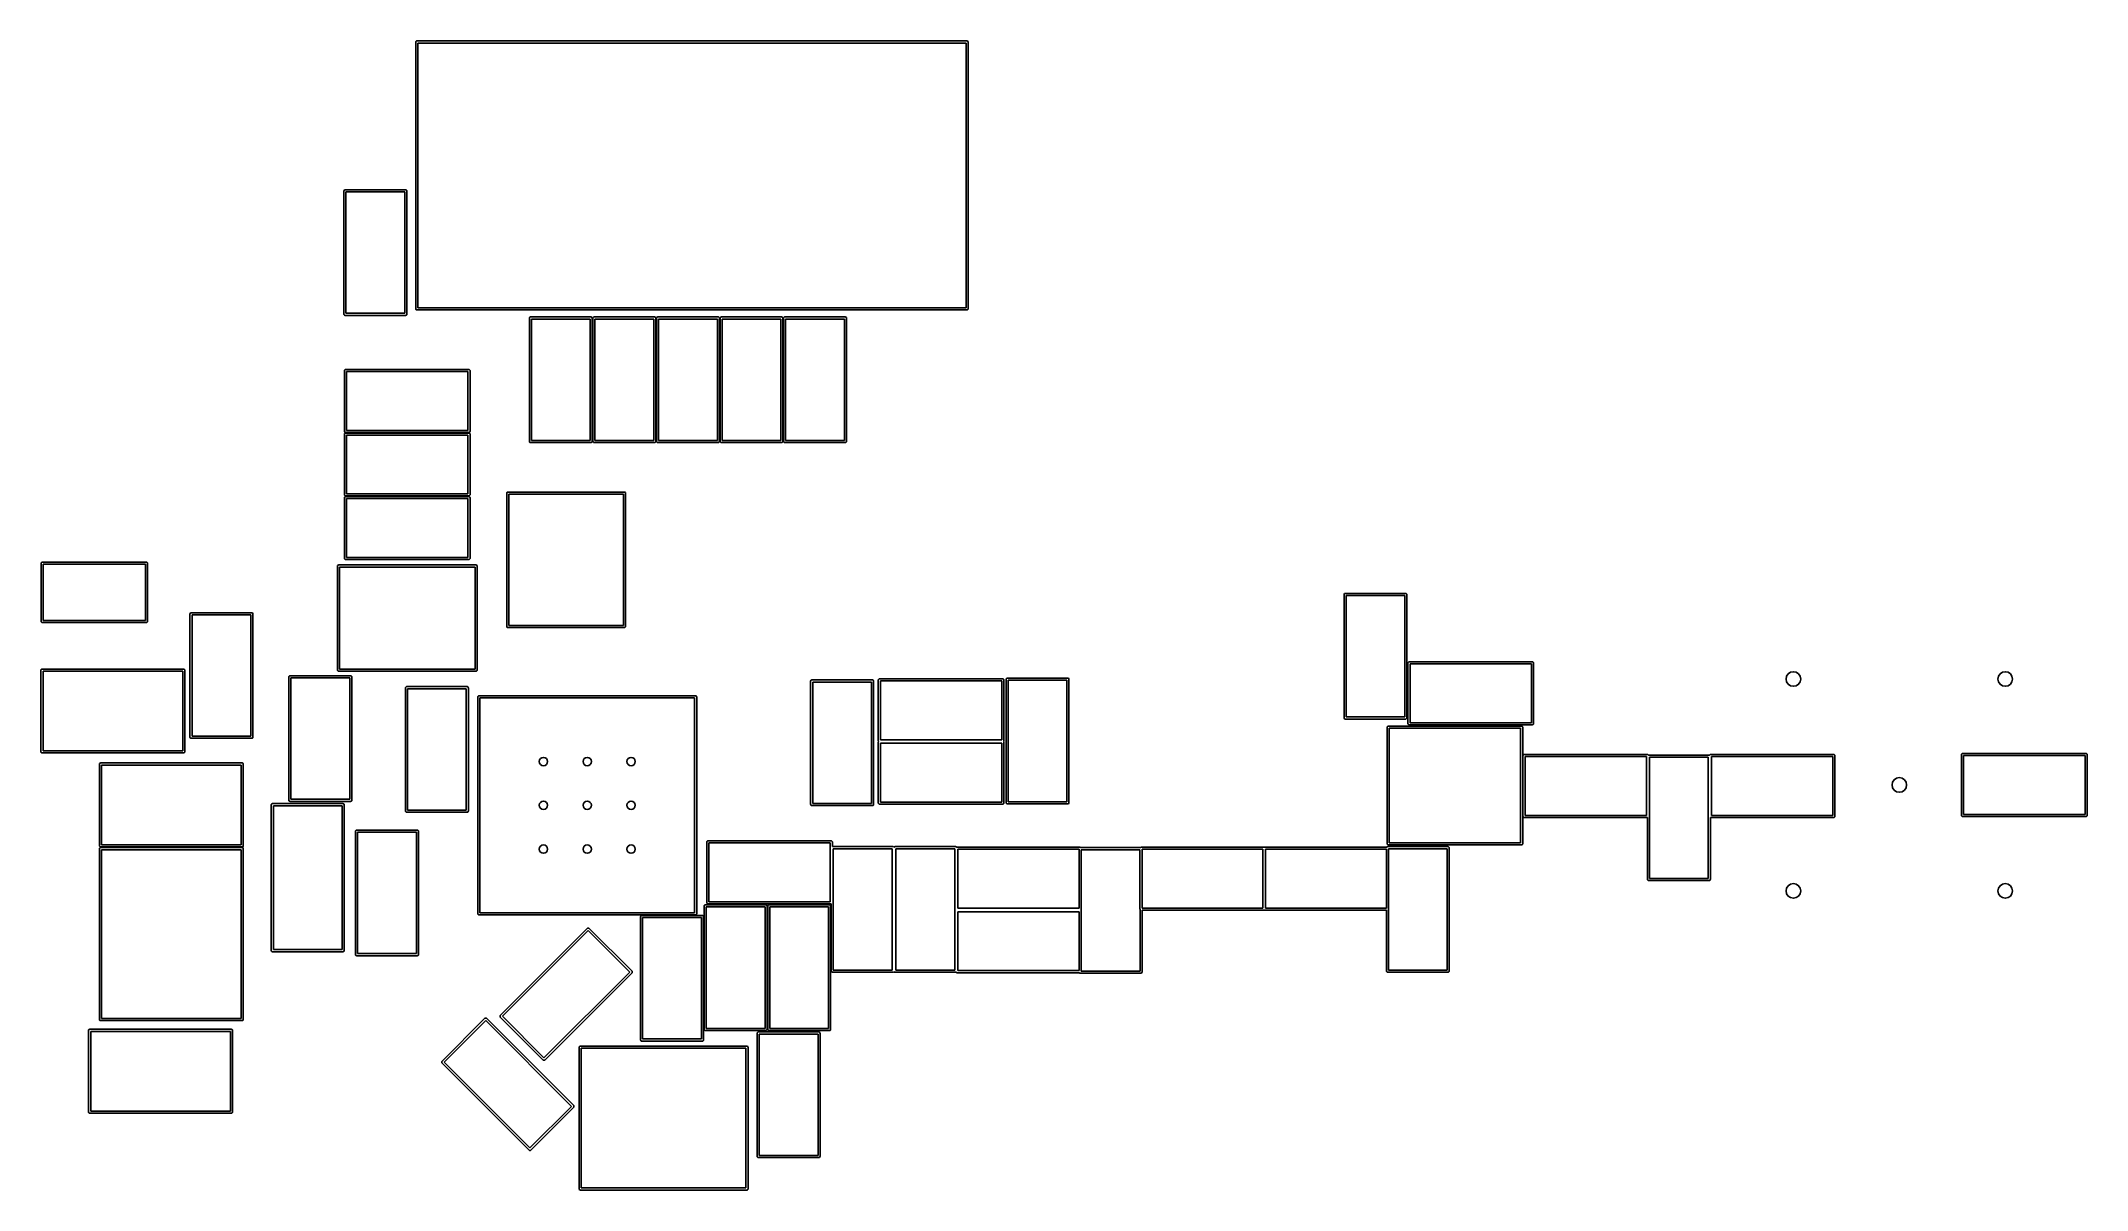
# Model space of a CAD drawing. Extents: x 5.38 to 7.32, y -4.99 to -3.91.
import ezdxf

# ---------------------------------------------------------------- set-up
doc = ezdxf.new("R2010")
doc.units = 0
doc.header["$MEASUREMENT"] = 0
doc.layers.add('BLACK', color=7, linetype='CONTINUOUS')

msp = doc.modelspace()

# ---------------------------------------------------------------- linework, layer by layer
at = {"layer": 'BLACK', "linetype": 'CONTINUOUS'}
for p, q in [((5.738, -3.9108), (5.7386, -3.9103)), ((5.738, -3.9112), (5.738, -3.9108)), ((5.738, -4.1631), (5.738, -3.9112)), ((5.7386, -3.9103), (5.7389, -3.9102)), ((5.7389, -3.9102), (6.2586, -3.9102)), ((5.7399, -3.9122), (5.7399, -4.1622)), ((6.2576, -3.9122), (5.7399, -3.9122)), ((6.2576, -4.1622), (6.2576, -3.9122)), ((6.2586, -3.9102), (6.259, -3.9103)), ((6.259, -3.9103), (6.2595, -3.9108)), ((6.2595, -3.9108), (6.2596, -3.9112)), ((6.2596, -3.9112), (6.2596, -4.1631)), ((5.6703, -4.0517), (5.6704, -4.0514)), ((5.6703, -4.1683), (5.6703, -4.0517)), ((5.6704, -4.0514), (5.6709, -4.0508)), ((5.6709, -4.0508), (5.6713, -4.0507)), ((5.6713, -4.0507), (5.7287, -4.0507)), ((5.6722, -4.0527), (5.6722, -4.1673)), ((5.7278, -4.0527), (5.6722, -4.0527)), ((5.7278, -4.1673), (5.7278, -4.0527)), ((5.7287, -4.0507), (5.7291, -4.0508)), ((5.7291, -4.0508), (5.7296, -4.0514)), ((5.7296, -4.0514), (5.7297, -4.0517)), ((5.7297, -4.0517), (5.7297, -4.1683)), ((5.6704, -4.1686), (5.6703, -4.1683)), ((5.6709, -4.1692), (5.6704, -4.1686)), ((5.6713, -4.1693), (5.6709, -4.1692)), ((5.7287, -4.1693), (5.6713, -4.1693)), ((5.6722, -4.1673), (5.7278, -4.1673)), ((5.7291, -4.1692), (5.7287, -4.1693)), ((5.7296, -4.1686), (5.7291, -4.1692)), ((5.7297, -4.1683), (5.7296, -4.1686)), ((5.738, -4.1635), (5.738, -4.1631)), ((5.7386, -4.1641), (5.738, -4.1635)), ((5.7389, -4.1641), (5.7386, -4.1641)), ((6.2586, -4.1641), (5.7389, -4.1641)), ((5.7399, -4.1622), (6.2576, -4.1622)), ((5.8453, -4.1717), (5.8454, -4.1714)), ((5.8453, -4.2883), (5.8453, -4.1717)), ((5.8454, -4.1714), (5.8459, -4.1708)), ((5.8459, -4.1708), (5.8463, -4.1707)), ((5.8463, -4.1707), (5.9037, -4.1707)), ((5.9037, -4.1707), (5.9041, -4.1708)), ((5.9041, -4.1708), (5.9046, -4.1714)), ((5.9046, -4.1714), (5.9047, -4.1717)), ((5.9047, -4.1717), (5.9047, -4.2883)), ((5.9053, -4.1717), (5.9054, -4.1714)), ((5.9053, -4.2883), (5.9053, -4.1717)), ((5.9054, -4.1714), (5.9059, -4.1708)), ((5.9059, -4.1708), (5.9063, -4.1707)), ((5.9063, -4.1707), (5.9637, -4.1707)), ((5.9637, -4.1707), (5.9641, -4.1708)), ((5.9641, -4.1708), (5.9646, -4.1714)), ((5.9646, -4.1714), (5.9647, -4.1717)), ((5.9647, -4.1717), (5.9647, -4.2883)), ((5.9653, -4.1717), (5.9654, -4.1714)), ((5.9653, -4.2883), (5.9653, -4.1717)), ((5.9654, -4.1714), (5.9659, -4.1708)), ((5.9659, -4.1708), (5.9663, -4.1707)), ((5.9663, -4.1707), (6.0237, -4.1707)), ((6.0237, -4.1707), (6.0241, -4.1708)), ((6.0241, -4.1708), (6.0246, -4.1714)), ((6.0246, -4.1714), (6.0247, -4.1717)), ((6.0247, -4.1717), (6.0247, -4.2883)), ((6.0253, -4.1717), (6.0254, -4.1714)), ((6.0253, -4.2883), (6.0253, -4.1717)), ((6.0254, -4.1714), (6.0259, -4.1708)), ((6.0259, -4.1708), (6.0263, -4.1707)), ((6.0263, -4.1707), (6.0837, -4.1707)), ((6.0837, -4.1707), (6.0841, -4.1708)), ((6.0841, -4.1708), (6.0846, -4.1714)), ((6.0846, -4.1714), (6.0847, -4.1717)), ((6.0847, -4.1717), (6.0847, -4.2883)), ((6.0853, -4.1717), (6.0854, -4.1714)), ((6.0853, -4.2883), (6.0853, -4.1717)), ((6.0854, -4.1714), (6.0859, -4.1708)), ((6.0859, -4.1708), (6.0863, -4.1707)), ((6.0863, -4.1707), (6.1437, -4.1707)), ((6.1437, -4.1707), (6.1441, -4.1708)), ((6.1441, -4.1708), (6.1446, -4.1714)), ((6.1446, -4.1714), (6.1447, -4.1717)), ((6.1447, -4.1717), (6.1447, -4.2883)), ((6.259, -4.1641), (6.2586, -4.1641)), ((6.2595, -4.1635), (6.259, -4.1641)), ((6.2596, -4.1631), (6.2595, -4.1635)), ((5.8472, -4.1727), (5.8472, -4.2873)), ((5.9028, -4.1727), (5.8472, -4.1727)), ((5.9028, -4.2873), (5.9028, -4.1727)), ((5.9072, -4.1727), (5.9072, -4.2873)), ((5.9628, -4.1727), (5.9072, -4.1727)), ((5.9628, -4.2873), (5.9628, -4.1727)), ((5.9672, -4.1727), (5.9672, -4.2873)), ((6.0228, -4.1727), (5.9672, -4.1727)), ((6.0228, -4.2873), (6.0228, -4.1727)), ((6.0272, -4.1727), (6.0272, -4.2873)), ((6.0828, -4.1727), (6.0272, -4.1727)), ((6.0828, -4.2873), (6.0828, -4.1727)), ((6.0872, -4.1727), (6.0872, -4.2873)), ((6.1428, -4.1727), (6.0872, -4.1727)), ((6.1428, -4.2873), (6.1428, -4.1727)), ((5.6707, -4.2213), (5.6708, -4.2209)), ((5.6707, -4.2787), (5.6707, -4.2213)), ((5.6708, -4.2209), (5.6714, -4.2204)), ((5.6714, -4.2204), (5.6717, -4.2203)), ((5.6717, -4.2203), (5.7883, -4.2203)), ((5.6727, -4.2222), (5.6727, -4.2778)), ((5.7873, -4.2222), (5.6727, -4.2222)), ((5.7873, -4.2778), (5.7873, -4.2222)), ((5.7883, -4.2203), (5.7886, -4.2204)), ((5.7886, -4.2204), (5.7892, -4.2209)), ((5.7892, -4.2209), (5.7893, -4.2213)), ((5.7893, -4.2213), (5.7893, -4.2787)), ((5.6708, -4.2791), (5.6707, -4.2787)), ((5.6707, -4.2813), (5.6708, -4.2809)), ((5.6707, -4.3387), (5.6707, -4.2813)), ((5.6714, -4.2796), (5.6708, -4.2791)), ((5.6708, -4.2809), (5.6714, -4.2804)), ((5.6717, -4.2797), (5.6714, -4.2796)), ((5.6714, -4.2804), (5.6717, -4.2803)), ((5.7883, -4.2797), (5.6717, -4.2797)), ((5.6717, -4.2803), (5.7883, -4.2803)), ((5.6727, -4.2778), (5.7873, -4.2778)), ((5.6727, -4.2822), (5.6727, -4.3378)), ((5.7873, -4.2822), (5.6727, -4.2822)), ((5.7873, -4.3378), (5.7873, -4.2822)), ((5.7886, -4.2796), (5.7883, -4.2797)), ((5.7883, -4.2803), (5.7886, -4.2804)), ((5.7892, -4.2791), (5.7886, -4.2796)), ((5.7886, -4.2804), (5.7892, -4.2809)), ((5.7893, -4.2787), (5.7892, -4.2791)), ((5.7892, -4.2809), (5.7893, -4.2813)), ((5.7893, -4.2813), (5.7893, -4.3387)), ((5.8472, -4.2873), (5.9028, -4.2873)), ((5.9072, -4.2873), (5.9628, -4.2873)), ((5.9672, -4.2873), (6.0228, -4.2873)), ((6.0272, -4.2873), (6.0828, -4.2873)), ((6.0872, -4.2873), (6.1428, -4.2873)), ((5.8454, -4.2886), (5.8453, -4.2883)), ((5.8459, -4.2892), (5.8454, -4.2886)), ((5.8463, -4.2893), (5.8459, -4.2892)), ((5.9037, -4.2893), (5.8463, -4.2893)), ((5.9041, -4.2892), (5.9037, -4.2893)), ((5.9046, -4.2886), (5.9041, -4.2892)), ((5.9047, -4.2883), (5.9046, -4.2886)), ((5.9054, -4.2886), (5.9053, -4.2883)), ((5.9059, -4.2892), (5.9054, -4.2886)), ((5.9063, -4.2893), (5.9059, -4.2892)), ((5.9637, -4.2893), (5.9063, -4.2893)), ((5.9641, -4.2892), (5.9637, -4.2893)), ((5.9646, -4.2886), (5.9641, -4.2892)), ((5.9647, -4.2883), (5.9646, -4.2886)), ((5.9654, -4.2886), (5.9653, -4.2883)), ((5.9659, -4.2892), (5.9654, -4.2886)), ((5.9663, -4.2893), (5.9659, -4.2892)), ((6.0237, -4.2893), (5.9663, -4.2893)), ((6.0241, -4.2892), (6.0237, -4.2893)), ((6.0246, -4.2886), (6.0241, -4.2892)), ((6.0247, -4.2883), (6.0246, -4.2886)), ((6.0254, -4.2886), (6.0253, -4.2883)), ((6.0259, -4.2892), (6.0254, -4.2886)), ((6.0263, -4.2893), (6.0259, -4.2892)), ((6.0837, -4.2893), (6.0263, -4.2893)), ((6.0841, -4.2892), (6.0837, -4.2893)), ((6.0846, -4.2886), (6.0841, -4.2892)), ((6.0847, -4.2883), (6.0846, -4.2886)), ((6.0854, -4.2886), (6.0853, -4.2883)), ((6.0859, -4.2892), (6.0854, -4.2886)), ((6.0863, -4.2893), (6.0859, -4.2892)), ((6.1437, -4.2893), (6.0863, -4.2893)), ((6.1441, -4.2892), (6.1437, -4.2893)), ((6.1446, -4.2886), (6.1441, -4.2892)), ((6.1447, -4.2883), (6.1446, -4.2886)), ((5.6708, -4.3391), (5.6707, -4.3387)), ((5.6707, -4.3413), (5.6708, -4.3409)), ((5.6707, -4.3987), (5.6707, -4.3413)), ((5.6714, -4.3396), (5.6708, -4.3391)), ((5.6708, -4.3409), (5.6714, -4.3404)), ((5.6717, -4.3397), (5.6714, -4.3396)), ((5.6714, -4.3404), (5.6717, -4.3403)), ((5.7883, -4.3397), (5.6717, -4.3397)), ((5.6717, -4.3403), (5.7883, -4.3403)), ((5.6727, -4.3378), (5.7873, -4.3378)), ((5.6727, -4.3422), (5.6727, -4.3978)), ((5.7873, -4.3422), (5.6727, -4.3422)), ((5.7873, -4.3978), (5.7873, -4.3422)), ((5.7886, -4.3396), (5.7883, -4.3397)), ((5.7883, -4.3403), (5.7886, -4.3404)), ((5.7892, -4.3391), (5.7886, -4.3396)), ((5.7886, -4.3404), (5.7892, -4.3409)), ((5.7893, -4.3387), (5.7892, -4.3391)), ((5.7892, -4.3409), (5.7893, -4.3413)), ((5.7893, -4.3413), (5.7893, -4.3987)), ((5.8239, -4.337), (5.824, -4.3366)), ((5.8239, -4.463), (5.8239, -4.337)), ((5.824, -4.3366), (5.8245, -4.3361)), ((5.8245, -4.3361), (5.8249, -4.336)), ((5.8249, -4.336), (5.9351, -4.336)), ((5.8259, -4.338), (5.8259, -4.462)), ((5.9341, -4.338), (5.8259, -4.338)), ((5.9341, -4.462), (5.9341, -4.338)), ((5.9351, -4.336), (5.9355, -4.3361)), ((5.9355, -4.3361), (5.936, -4.3366)), ((5.936, -4.3366), (5.9361, -4.337)), ((5.9361, -4.337), (5.9361, -4.463)), ((5.3844, -4.4031), (5.3845, -4.4027)), ((5.3844, -4.4582), (5.3844, -4.4031)), ((5.3845, -4.4027), (5.3851, -4.4022)), ((5.3851, -4.4022), (5.3854, -4.4021)), ((5.3854, -4.4021), (5.4839, -4.4021)), ((5.4839, -4.4021), (5.4842, -4.4022)), ((5.4842, -4.4022), (5.4848, -4.4027)), ((5.4848, -4.4027), (5.4848, -4.4031)), ((5.4848, -4.4031), (5.4848, -4.4582)), ((5.6708, -4.3991), (5.6707, -4.3987)), ((5.6714, -4.3996), (5.6708, -4.3991)), ((5.6717, -4.3997), (5.6714, -4.3996)), ((5.7883, -4.3997), (5.6717, -4.3997)), ((5.6727, -4.3978), (5.7873, -4.3978)), ((5.7886, -4.3996), (5.7883, -4.3997)), ((5.7892, -4.3991), (5.7886, -4.3996)), ((5.7893, -4.3987), (5.7892, -4.3991)), ((5.3864, -4.4041), (5.3864, -4.4573)), ((5.4829, -4.4041), (5.3864, -4.4041)), ((5.4829, -4.4573), (5.4829, -4.4041)), ((5.6641, -4.4054), (5.6647, -4.4049)), ((5.6641, -4.4058), (5.6641, -4.4054)), ((5.6641, -4.5042), (5.6641, -4.4058)), ((5.6647, -4.4049), (5.665, -4.4048)), ((5.665, -4.4048), (5.795, -4.4048)), ((5.666, -4.4068), (5.666, -4.5032)), ((5.794, -4.4068), (5.666, -4.4068)), ((5.794, -4.5032), (5.794, -4.4068)), ((5.795, -4.4048), (5.7953, -4.4049)), ((5.7953, -4.4049), (5.7959, -4.4054)), ((5.7959, -4.4054), (5.7959, -4.4058)), ((5.7959, -4.4058), (5.7959, -4.5042)), ((6.6143, -4.4327), (6.6144, -4.4324)), ((6.6143, -4.5493), (6.6143, -4.4327)), ((6.6144, -4.4324), (6.6149, -4.4318)), ((6.6149, -4.4318), (6.6153, -4.4317)), ((6.6153, -4.4317), (6.6727, -4.4317)), ((6.6162, -4.4337), (6.6162, -4.5483)), ((6.6718, -4.4337), (6.6162, -4.4337)), ((6.6718, -4.5483), (6.6718, -4.4337)), ((6.6727, -4.4317), (6.6731, -4.4318)), ((6.6731, -4.4318), (6.6736, -4.4324)), ((6.6736, -4.4324), (6.6737, -4.4327)), ((6.6737, -4.4327), (6.6737, -4.5493)), ((5.3845, -4.4586), (5.3844, -4.4582)), ((5.3851, -4.4591), (5.3845, -4.4586)), ((5.3854, -4.4592), (5.3851, -4.4591)), ((5.4839, -4.4592), (5.3854, -4.4592)), ((5.3864, -4.4573), (5.4829, -4.4573)), ((5.4842, -4.4591), (5.4839, -4.4592)), ((5.4848, -4.4586), (5.4842, -4.4591)), ((5.4848, -4.4582), (5.4848, -4.4586)), ((5.5249, -4.4509), (5.525, -4.4506)), ((5.5249, -4.5675), (5.5249, -4.4509)), ((5.525, -4.4506), (5.5255, -4.45)), ((5.5255, -4.45), (5.5259, -4.45)), ((5.5259, -4.45), (5.5834, -4.45)), ((5.5269, -4.4519), (5.5269, -4.5665)), ((5.5824, -4.4519), (5.5269, -4.4519)), ((5.5824, -4.5665), (5.5824, -4.4519)), ((5.5834, -4.45), (5.5838, -4.45)), ((5.5838, -4.45), (5.5843, -4.4506)), ((5.5843, -4.4506), (5.5844, -4.4509)), ((5.5844, -4.4509), (5.5844, -4.5675)), ((5.824, -4.4634), (5.8239, -4.463)), ((5.8245, -4.4639), (5.824, -4.4634)), ((5.8249, -4.464), (5.8245, -4.4639)), ((5.9351, -4.464), (5.8249, -4.464)), ((5.8259, -4.462), (5.9341, -4.462)), ((5.9355, -4.4639), (5.9351, -4.464)), ((5.936, -4.4634), (5.9355, -4.4639)), ((5.9361, -4.463), (5.936, -4.4634)), ((6.6747, -4.4973), (6.6748, -4.4969)), ((6.6747, -4.5547), (6.6747, -4.4973)), ((6.6748, -4.4969), (6.6754, -4.4964)), ((6.6754, -4.4964), (6.6757, -4.4963)), ((6.6757, -4.4963), (6.7923, -4.4963)), ((6.6767, -4.4982), (6.6767, -4.5538)), ((6.7913, -4.4982), (6.6767, -4.4982)), ((6.7913, -4.5538), (6.7913, -4.4982)), ((6.7923, -4.4963), (6.7926, -4.4964)), ((6.7926, -4.4964), (6.7932, -4.4969)), ((6.7932, -4.4969), (6.7933, -4.4973)), ((6.7933, -4.4973), (6.7933, -4.5547)), ((5.3842, -4.5041), (5.3843, -4.5037)), ((5.3842, -4.5813), (5.3842, -4.5041)), ((5.3843, -4.5037), (5.3848, -4.5032)), ((5.3848, -4.5032), (5.3852, -4.5031)), ((5.3852, -4.5031), (5.5191, -4.5031)), ((5.3862, -4.5051), (5.3862, -4.5803)), ((5.5181, -4.5051), (5.3862, -4.5051)), ((5.5181, -4.5803), (5.5181, -4.5051)), ((5.5191, -4.5031), (5.5195, -4.5032)), ((5.5195, -4.5032), (5.52, -4.5037)), ((5.52, -4.5037), (5.5201, -4.5041)), ((5.5201, -4.5041), (5.5201, -4.5813)), ((5.6182, -4.5105), (5.6183, -4.5101)), ((5.6182, -4.627), (5.6182, -4.5105)), ((5.6183, -4.5101), (5.6188, -4.5096)), ((5.6188, -4.5096), (5.6192, -4.5095)), ((5.6192, -4.5095), (5.6767, -4.5095)), ((5.6202, -4.5115), (5.6202, -4.626)), ((5.6757, -4.5115), (5.6202, -4.5115)), ((5.6641, -4.5046), (5.6641, -4.5042)), ((5.6647, -4.5051), (5.6641, -4.5046)), ((5.665, -4.5052), (5.6647, -4.5051)), ((5.795, -4.5052), (5.665, -4.5052)), ((5.666, -4.5032), (5.794, -4.5032)), ((5.6757, -4.626), (5.6757, -4.5115)), ((5.6767, -4.5095), (5.6771, -4.5096)), ((5.6771, -4.5096), (5.6776, -4.5101)), ((5.6776, -4.5101), (5.6777, -4.5105)), ((5.6777, -4.5105), (5.6777, -4.627)), ((5.7953, -4.5051), (5.795, -4.5052)), ((5.7959, -4.5046), (5.7953, -4.5051)), ((5.7959, -4.5042), (5.7959, -4.5046)), ((6.1108, -4.5144), (6.1109, -4.514)), ((6.1108, -4.6309), (6.1108, -4.5144)), ((6.1109, -4.514), (6.1114, -4.5135)), ((6.1114, -4.5135), (6.1118, -4.5134)), ((6.1118, -4.5134), (6.1693, -4.5134)), ((6.1128, -4.5154), (6.1128, -4.63)), ((6.1683, -4.5154), (6.1128, -4.5154)), ((6.1683, -4.63), (6.1683, -4.5154)), ((6.1693, -4.5134), (6.1697, -4.5135)), ((6.1697, -4.5135), (6.1702, -4.514)), ((6.1702, -4.514), (6.1703, -4.5144)), ((6.1703, -4.5144), (6.1703, -4.6309)), ((6.1747, -4.5133), (6.1748, -4.5129)), ((6.1747, -4.5707), (6.1747, -4.5133)), ((6.1748, -4.5129), (6.1754, -4.5124)), ((6.1754, -4.5124), (6.1757, -4.5123)), ((6.1757, -4.5123), (6.2923, -4.5123)), ((6.1767, -4.5142), (6.1767, -4.5698)), ((6.2913, -4.5142), (6.1767, -4.5142)), ((6.2913, -4.5698), (6.2913, -4.5142)), ((6.2923, -4.5123), (6.2926, -4.5124)), ((6.2926, -4.5124), (6.2932, -4.5129)), ((6.2932, -4.5129), (6.2933, -4.5133)), ((6.2933, -4.5133), (6.2933, -4.5707)), ((6.2953, -4.5127), (6.2954, -4.5124)), ((6.2953, -4.6293), (6.2953, -4.5127)), ((6.2954, -4.5124), (6.2959, -4.5118)), ((6.2959, -4.5118), (6.2963, -4.5117)), ((6.2963, -4.5117), (6.3537, -4.5117)), ((6.2972, -4.5137), (6.2972, -4.6283)), ((6.3528, -4.5137), (6.2972, -4.5137)), ((6.3528, -4.6283), (6.3528, -4.5137)), ((6.3537, -4.5117), (6.3541, -4.5118)), ((6.3541, -4.5118), (6.3546, -4.5124)), ((6.3546, -4.5124), (6.3547, -4.5127)), ((6.3547, -4.5127), (6.3547, -4.6293)), ((5.7283, -4.5207), (5.7284, -4.5204)), ((5.7283, -4.6373), (5.7283, -4.5207)), ((5.7284, -4.5204), (5.7289, -4.5198)), ((5.7289, -4.5198), (5.7293, -4.5197)), ((5.7293, -4.5197), (5.7867, -4.5197)), ((5.7302, -4.5217), (5.7302, -4.6363)), ((5.7858, -4.5217), (5.7302, -4.5217)), ((5.7858, -4.6363), (5.7858, -4.5217)), ((5.7867, -4.5197), (5.7871, -4.5198)), ((5.7871, -4.5198), (5.7876, -4.5204)), ((5.7876, -4.5204), (5.7877, -4.5207)), ((5.7877, -4.5207), (5.7877, -4.6373)), ((5.7966, -4.529), (5.7972, -4.5285)), ((5.7966, -4.5294), (5.7966, -4.529)), ((5.7966, -4.7341), (5.7966, -4.5294)), ((5.7972, -4.5285), (5.7976, -4.5284)), ((5.7976, -4.5284), (6.0023, -4.5284)), ((5.7985, -4.5304), (5.7985, -4.7331)), ((6.0013, -4.5304), (5.7985, -4.5304)), ((6.0013, -4.7331), (6.0013, -4.5304)), ((6.0023, -4.5284), (6.0027, -4.5285)), ((6.0027, -4.5285), (6.0032, -4.529)), ((6.0032, -4.529), (6.0033, -4.5294)), ((6.0033, -4.5294), (6.0033, -4.7341)), ((6.6144, -4.5496), (6.6143, -4.5493)), ((6.6149, -4.5502), (6.6144, -4.5496)), ((6.6153, -4.5503), (6.6149, -4.5502)), ((6.6727, -4.5503), (6.6153, -4.5503)), ((6.6162, -4.5483), (6.6718, -4.5483)), ((6.655, -4.5579), (6.6551, -4.5575)), ((6.655, -4.6681), (6.655, -4.5579)), ((6.6551, -4.5575), (6.6556, -4.557)), ((6.6556, -4.557), (6.656, -4.5569)), ((6.656, -4.5569), (6.782, -4.5569)), ((6.6731, -4.5502), (6.6727, -4.5503)), ((6.6736, -4.5496), (6.6731, -4.5502)), ((6.6737, -4.5493), (6.6736, -4.5496)), ((6.6748, -4.5551), (6.6747, -4.5547)), ((6.6754, -4.5556), (6.6748, -4.5551)), ((6.6757, -4.5557), (6.6754, -4.5556)), ((6.7923, -4.5557), (6.6757, -4.5557)), ((6.6767, -4.5538), (6.7913, -4.5538)), ((6.782, -4.5569), (6.7824, -4.557)), ((6.7824, -4.557), (6.7829, -4.5575)), ((6.7829, -4.5575), (6.783, -4.5579)), ((6.783, -4.5579), (6.783, -4.6681)), ((6.7926, -4.5556), (6.7923, -4.5557)), ((6.7932, -4.5551), (6.7926, -4.5556)), ((6.7933, -4.5547), (6.7932, -4.5551)), ((5.525, -4.5679), (5.5249, -4.5675)), ((5.5255, -4.5684), (5.525, -4.5679)), ((5.5259, -4.5685), (5.5255, -4.5684)), ((5.5834, -4.5685), (5.5259, -4.5685)), ((5.5269, -4.5665), (5.5824, -4.5665)), ((5.5838, -4.5684), (5.5834, -4.5685)), ((5.5843, -4.5679), (5.5838, -4.5684)), ((5.5844, -4.5675), (5.5843, -4.5679)), ((6.1748, -4.5711), (6.1747, -4.5707)), ((6.1747, -4.5723), (6.1748, -4.5719)), ((6.1747, -4.6297), (6.1747, -4.5723)), ((6.1752, -4.5715), (6.1748, -4.5711)), ((6.1748, -4.5719), (6.1752, -4.5715)), ((6.1767, -4.5698), (6.2913, -4.5698)), ((6.1767, -4.5732), (6.1767, -4.6288)), ((6.2913, -4.5732), (6.1767, -4.5732)), ((6.2913, -4.6288), (6.2913, -4.5732)), ((6.2932, -4.5711), (6.2928, -4.5715)), ((6.2928, -4.5715), (6.2932, -4.5719)), ((6.2933, -4.5707), (6.2932, -4.5711)), ((6.2932, -4.5719), (6.2933, -4.5723)), ((6.2933, -4.5723), (6.2933, -4.6297)), ((6.657, -4.5589), (6.657, -4.6671)), ((6.781, -4.5589), (6.657, -4.5589)), ((6.781, -4.6671), (6.781, -4.5589)), ((5.3843, -4.5816), (5.3842, -4.5813)), ((5.3848, -4.5822), (5.3843, -4.5816)), ((5.3852, -4.5822), (5.3848, -4.5822)), ((5.5191, -4.5822), (5.3852, -4.5822)), ((5.3862, -4.5803), (5.5181, -4.5803)), ((5.4395, -4.5927), (5.4396, -4.5923)), ((5.4395, -4.6698), (5.4395, -4.5927)), ((5.4396, -4.5923), (5.4401, -4.5918)), ((5.4401, -4.5918), (5.4405, -4.5917)), ((5.4405, -4.5917), (5.5743, -4.5917)), ((5.4415, -4.5937), (5.4415, -4.6689)), ((5.5733, -4.5937), (5.4415, -4.5937)), ((5.5195, -4.5822), (5.5191, -4.5822)), ((5.52, -4.5816), (5.5195, -4.5822)), ((5.5201, -4.5813), (5.52, -4.5816)), ((5.5733, -4.6689), (5.5733, -4.5937)), ((5.5743, -4.5917), (5.5747, -4.5918)), ((5.5747, -4.5918), (5.5752, -4.5923)), ((5.5752, -4.5923), (5.5753, -4.5927)), ((5.5753, -4.5927), (5.5753, -4.6698)), ((6.7832, -4.5848), (6.7833, -4.5844)), ((6.7832, -4.6423), (6.7832, -4.5848)), ((6.7833, -4.5844), (6.7838, -4.5839)), ((6.7838, -4.5839), (6.7842, -4.5838)), ((6.7842, -4.5838), (6.9008, -4.5838)), ((6.7852, -4.5858), (6.7852, -4.6413)), ((6.8998, -4.5858), (6.7852, -4.5858)), ((6.8998, -4.6413), (6.8998, -4.5858)), ((6.9008, -4.5838), (6.9011, -4.5839)), ((6.9011, -4.5839), (6.9016, -4.5843)), ((6.9016, -4.5843), (6.9017, -4.5843)), ((6.9017, -4.5843), (6.9592, -4.5843)), ((6.9027, -4.5862), (6.9027, -4.7008)), ((6.9582, -4.5862), (6.9027, -4.5862)), ((6.9582, -4.7008), (6.9582, -4.5862)), ((6.9592, -4.5843), (6.9594, -4.5843)), ((6.9594, -4.5843), (6.9598, -4.5839)), ((6.9598, -4.5839), (6.9602, -4.5838)), ((6.9602, -4.5838), (7.0768, -4.5838)), ((6.9612, -4.5858), (6.9612, -4.6413)), ((7.0758, -4.5858), (6.9612, -4.5858)), ((7.0758, -4.6413), (7.0758, -4.5858)), ((7.0768, -4.5838), (7.0771, -4.5839)), ((7.0771, -4.5839), (7.0777, -4.5844)), ((7.0777, -4.5844), (7.0777, -4.5848)), ((7.0777, -4.5848), (7.0777, -4.6423)), ((7.1972, -4.5838), (7.1973, -4.5834)), ((7.1972, -4.6413), (7.1972, -4.5838)), ((7.1973, -4.5834), (7.1978, -4.5829)), ((7.1978, -4.5829), (7.1982, -4.5828)), ((7.1982, -4.5828), (7.3148, -4.5828)), ((7.1992, -4.5848), (7.1992, -4.6403)), ((7.3138, -4.5848), (7.1992, -4.5848)), ((7.3138, -4.6403), (7.3138, -4.5848)), ((7.3148, -4.5828), (7.3151, -4.5829)), ((7.3151, -4.5829), (7.3157, -4.5834)), ((7.3157, -4.5834), (7.3157, -4.5838)), ((7.3157, -4.5838), (7.3157, -4.6413)), ((5.6017, -4.6311), (5.6018, -4.6307)), ((5.6017, -4.7689), (5.6017, -4.6311)), ((5.6018, -4.6307), (5.6023, -4.6302)), ((5.6023, -4.6302), (5.6027, -4.6301)), ((5.6027, -4.6301), (5.6696, -4.6301)), ((5.6037, -4.6321), (5.6037, -4.7679)), ((5.6686, -4.6321), (5.6037, -4.6321)), ((5.6183, -4.6274), (5.6182, -4.627)), ((5.6188, -4.6279), (5.6183, -4.6274)), ((5.6192, -4.628), (5.6188, -4.6279)), ((5.6767, -4.628), (5.6192, -4.628)), ((5.6202, -4.626), (5.6757, -4.626)), ((5.6686, -4.7679), (5.6686, -4.6321)), ((5.6696, -4.6301), (5.67, -4.6302)), ((5.67, -4.6302), (5.6705, -4.6307)), ((5.6705, -4.6307), (5.6706, -4.6311)), ((5.6706, -4.6311), (5.6706, -4.7689)), ((5.6771, -4.6279), (5.6767, -4.628)), ((5.6776, -4.6274), (5.6771, -4.6279)), ((5.6777, -4.627), (5.6776, -4.6274)), ((6.1109, -4.6313), (6.1108, -4.6309)), ((6.1114, -4.6319), (6.1109, -4.6313)), ((6.1118, -4.6319), (6.1114, -4.6319)), ((6.1693, -4.6319), (6.1118, -4.6319)), ((6.1128, -4.63), (6.1683, -4.63)), ((6.1697, -4.6319), (6.1693, -4.6319)), ((6.1702, -4.6313), (6.1697, -4.6319)), ((6.1703, -4.6309), (6.1702, -4.6313)), ((6.1748, -4.6301), (6.1747, -4.6297)), ((6.1754, -4.6306), (6.1748, -4.6301)), ((6.1757, -4.6307), (6.1754, -4.6306)), ((6.2923, -4.6307), (6.1757, -4.6307)), ((6.1767, -4.6288), (6.2913, -4.6288)), ((6.2926, -4.6306), (6.2923, -4.6307)), ((6.2932, -4.6301), (6.2926, -4.6306)), ((6.2933, -4.6297), (6.2932, -4.6301)), ((6.2954, -4.6296), (6.2953, -4.6293)), ((6.2959, -4.6302), (6.2954, -4.6296)), ((6.2963, -4.6303), (6.2959, -4.6302)), ((6.3537, -4.6303), (6.2963, -4.6303)), ((6.2972, -4.6283), (6.3528, -4.6283)), ((6.3541, -4.6302), (6.3537, -4.6303)), ((6.3546, -4.6296), (6.3541, -4.6302)), ((6.3547, -4.6293), (6.3546, -4.6296)), ((5.7284, -4.6376), (5.7283, -4.6373)), ((5.7289, -4.6382), (5.7284, -4.6376)), ((5.7293, -4.6383), (5.7289, -4.6382)), ((5.7867, -4.6383), (5.7293, -4.6383)), ((5.7302, -4.6363), (5.7858, -4.6363)), ((5.7871, -4.6382), (5.7867, -4.6383)), ((5.7876, -4.6376), (5.7871, -4.6382)), ((5.7877, -4.6373), (5.7876, -4.6376)), ((6.7833, -4.6426), (6.7832, -4.6423)), ((6.7838, -4.6432), (6.7833, -4.6426)), ((6.7842, -4.6432), (6.7838, -4.6432)), ((6.9008, -4.6432), (6.7842, -4.6432)), ((6.7852, -4.6413), (6.8998, -4.6413)), ((6.9008, -4.7018), (6.9008, -4.6432)), ((6.9008, -4.6432), (6.9008, -4.6432)), ((7.0768, -4.6432), (6.9602, -4.6432)), ((6.9602, -4.6432), (6.9602, -4.6432)), ((6.9602, -4.6432), (6.9602, -4.7018)), ((6.9612, -4.6413), (7.0758, -4.6413)), ((7.0771, -4.6432), (7.0768, -4.6432)), ((7.0777, -4.6426), (7.0771, -4.6432)), ((7.0777, -4.6423), (7.0777, -4.6426)), ((7.1973, -4.6416), (7.1972, -4.6413)), ((7.1978, -4.6422), (7.1973, -4.6416)), ((7.1982, -4.6422), (7.1978, -4.6422)), ((7.3148, -4.6422), (7.1982, -4.6422)), ((7.1992, -4.6403), (7.3138, -4.6403)), ((7.3151, -4.6422), (7.3148, -4.6422)), ((7.3157, -4.6416), (7.3151, -4.6422)), ((7.3157, -4.6413), (7.3157, -4.6416)), ((5.4396, -4.6702), (5.4395, -4.6698)), ((5.4395, -4.6726), (5.4396, -4.6722)), ((5.4395, -4.834), (5.4395, -4.6726)), ((5.4401, -4.6708), (5.4396, -4.6702)), ((5.4396, -4.6722), (5.4401, -4.6717)), ((5.4405, -4.6708), (5.4401, -4.6708)), ((5.4401, -4.6717), (5.4405, -4.6716)), ((5.5743, -4.6708), (5.4405, -4.6708)), ((5.4405, -4.6716), (5.5743, -4.6716)), ((5.4415, -4.6689), (5.5733, -4.6689)), ((5.4415, -4.6736), (5.4415, -4.833)), ((5.5733, -4.6736), (5.4415, -4.6736)), ((5.5733, -4.833), (5.5733, -4.6736)), ((5.5747, -4.6708), (5.5743, -4.6708)), ((5.5743, -4.6716), (5.5747, -4.6717)), ((5.5752, -4.6702), (5.5747, -4.6708)), ((5.5747, -4.6717), (5.5752, -4.6722)), ((5.5753, -4.6698), (5.5752, -4.6702)), ((5.5752, -4.6722), (5.5753, -4.6726)), ((5.5753, -4.6726), (5.5753, -4.834)), ((5.6812, -4.6561), (5.6813, -4.6558)), ((5.6812, -4.7727), (5.6812, -4.6561)), ((5.6813, -4.6558), (5.6818, -4.6552)), ((5.6818, -4.6552), (5.6822, -4.6552)), ((5.6822, -4.6552), (5.7397, -4.6552)), ((5.6832, -4.6571), (5.6832, -4.7717)), ((5.7387, -4.6571), (5.6832, -4.6571)), ((5.7387, -4.7717), (5.7387, -4.6571)), ((5.7397, -4.6552), (5.7401, -4.6552)), ((5.7401, -4.6552), (5.7406, -4.6558)), ((5.7406, -4.6558), (5.7407, -4.6561)), ((5.7407, -4.6561), (5.7407, -4.7727)), ((6.0127, -4.6663), (6.0128, -4.6659)), ((6.0127, -4.7237), (6.0127, -4.6663)), ((6.0128, -4.6659), (6.0134, -4.6654)), ((6.0134, -4.6654), (6.0137, -4.6653)), ((6.0137, -4.6653), (6.1303, -4.6653)), ((6.0147, -4.6672), (6.0147, -4.7228)), ((6.1293, -4.6672), (6.0147, -4.6672)), ((6.1293, -4.7228), (6.1293, -4.6672)), ((6.1303, -4.6653), (6.1306, -4.6654)), ((6.1306, -4.6654), (6.1312, -4.6659)), ((6.1312, -4.6659), (6.1313, -4.6663)), ((6.1313, -4.6663), (6.1313, -4.6707)), ((6.1313, -4.6707), (6.1313, -4.6707)), ((6.1313, -4.6707), (6.1887, -4.6707)), ((6.1322, -4.6727), (6.1322, -4.7873)), ((6.1878, -4.6727), (6.1322, -4.6727)), ((6.1878, -4.7873), (6.1878, -4.6727)), ((6.1887, -4.6707), (6.1891, -4.6708)), ((6.1891, -4.6708), (6.1895, -4.6712)), ((6.1895, -4.6712), (6.1899, -4.6708)), ((6.1899, -4.6708), (6.1903, -4.6707)), ((6.1903, -4.6707), (6.2477, -4.6707)), ((6.1912, -4.6727), (6.1912, -4.7873)), ((6.2468, -4.6727), (6.1912, -4.6727)), ((6.2468, -4.7873), (6.2468, -4.6727)), ((6.2477, -4.6707), (6.2481, -4.6708)), ((6.2481, -4.6708), (6.2486, -4.6713)), ((6.2486, -4.6713), (6.2487, -4.6713)), ((6.2487, -4.6713), (6.3653, -4.6713)), ((6.2497, -4.6732), (6.2497, -4.7288)), ((6.3643, -4.6732), (6.2497, -4.6732)), ((6.3643, -4.7288), (6.3643, -4.6732)), ((6.3653, -4.6713), (6.3656, -4.6714)), ((6.3656, -4.6714), (6.366, -4.6717)), ((6.366, -4.6717), (6.422, -4.6717)), ((6.3663, -4.6737), (6.3663, -4.7297)), ((6.4217, -4.6737), (6.3663, -4.6737)), ((6.4217, -4.7297), (6.4217, -4.6737)), ((6.422, -4.6717), (6.4224, -4.6714)), ((6.4224, -4.6714), (6.4227, -4.6713)), ((6.4227, -4.6713), (6.5393, -4.6713)), ((6.4237, -4.6732), (6.4237, -4.7288)), ((6.5377, -4.6732), (6.4237, -4.6732)), ((6.5377, -4.7288), (6.5377, -4.6732)), ((6.5393, -4.6713), (6.6544, -4.6713)), ((6.5403, -4.6732), (6.5403, -4.7288)), ((6.6543, -4.6732), (6.5403, -4.6732)), ((6.6543, -4.7288), (6.6543, -4.6732)), ((6.6544, -4.6713), (6.6549, -4.6708)), ((6.6549, -4.6708), (6.6553, -4.6707)), ((6.6551, -4.6685), (6.655, -4.6681)), ((6.6556, -4.669), (6.6551, -4.6685)), ((6.6553, -4.6707), (6.7127, -4.6707)), ((6.656, -4.6691), (6.6556, -4.669)), ((6.782, -4.6691), (6.656, -4.6691)), ((6.6563, -4.6727), (6.6563, -4.7297)), ((6.7118, -4.6727), (6.6563, -4.6727)), ((6.657, -4.6671), (6.781, -4.6671)), ((6.7118, -4.7873), (6.7118, -4.6727)), ((6.7127, -4.6707), (6.7131, -4.6708)), ((6.7131, -4.6708), (6.7136, -4.6714)), ((6.7136, -4.6714), (6.7137, -4.6717)), ((6.7137, -4.6717), (6.7137, -4.7883)), ((6.7824, -4.669), (6.782, -4.6691)), ((6.7829, -4.6685), (6.7824, -4.669)), ((6.783, -4.6681), (6.7829, -4.6685)), ((6.9008, -4.7022), (6.9008, -4.7018)), ((6.9014, -4.7027), (6.9008, -4.7022)), ((6.9017, -4.7028), (6.9014, -4.7027)), ((6.9592, -4.7028), (6.9017, -4.7028)), ((6.9027, -4.7008), (6.9582, -4.7008)), ((6.9596, -4.7027), (6.9592, -4.7028)), ((6.9601, -4.7022), (6.9596, -4.7027)), ((6.9602, -4.7018), (6.9601, -4.7022)), ((6.0103, -4.7267), (6.0104, -4.7264)), ((6.0103, -4.8433), (6.0103, -4.7267)), ((6.0104, -4.7264), (6.0109, -4.7258)), ((6.0109, -4.7258), (6.0113, -4.7257)), ((6.0113, -4.7257), (6.0687, -4.7257)), ((6.0122, -4.7277), (6.0122, -4.8423)), ((6.0678, -4.7277), (6.0122, -4.7277)), ((6.0128, -4.7241), (6.0127, -4.7237)), ((6.0134, -4.7246), (6.0128, -4.7241)), ((6.0137, -4.7247), (6.0134, -4.7246)), ((6.1303, -4.7247), (6.0137, -4.7247)), ((6.0147, -4.7228), (6.1293, -4.7228)), ((6.0678, -4.8423), (6.0678, -4.7277)), ((6.0687, -4.7257), (6.0691, -4.7258)), ((6.0691, -4.7258), (6.0696, -4.7264)), ((6.0696, -4.7264), (6.0697, -4.7267)), ((6.0697, -4.7267), (6.0697, -4.8433)), ((6.0703, -4.7267), (6.0704, -4.7264)), ((6.0703, -4.8433), (6.0703, -4.7267)), ((6.0704, -4.7264), (6.0709, -4.7258)), ((6.0709, -4.7258), (6.0713, -4.7257)), ((6.0713, -4.7257), (6.1287, -4.7257)), ((6.0722, -4.7277), (6.0722, -4.8423)), ((6.1278, -4.7277), (6.0722, -4.7277)), ((6.1278, -4.8423), (6.1278, -4.7277)), ((6.1287, -4.7257), (6.1291, -4.7258)), ((6.1291, -4.7258), (6.1296, -4.7264)), ((6.1296, -4.7264), (6.1297, -4.7267)), ((6.1297, -4.7267), (6.1297, -4.8433)), ((6.1303, -4.7883), (6.1303, -4.7247)), ((6.1303, -4.7247), (6.1303, -4.7247)), ((6.2497, -4.7288), (6.3643, -4.7288)), ((6.3663, -4.7297), (6.3662, -4.7298)), ((6.3662, -4.7298), (6.3662, -4.7312)), ((6.3662, -4.7312), (6.3663, -4.7313)), ((6.3663, -4.7313), (6.3663, -4.7883)), ((6.4218, -4.7298), (6.4217, -4.7297)), ((6.4218, -4.7883), (6.4218, -4.7298)), ((6.4237, -4.7288), (6.5377, -4.7288)), ((6.5387, -4.7307), (6.4237, -4.7307)), ((6.4237, -4.7307), (6.4237, -4.7893)), ((6.6543, -4.7307), (6.5387, -4.7307)), ((6.5403, -4.7288), (6.6543, -4.7288)), ((6.6543, -4.7883), (6.6543, -4.7307)), ((6.6563, -4.7297), (6.6562, -4.7298)), ((6.6562, -4.7298), (6.6562, -4.7873)), ((5.7966, -4.7345), (5.7966, -4.7341)), ((5.7972, -4.735), (5.7966, -4.7345)), ((5.7976, -4.7351), (5.7972, -4.735)), ((6.0023, -4.7351), (5.7976, -4.7351)), ((5.7985, -4.7331), (6.0013, -4.7331)), ((5.8178, -4.8302), (5.9002, -4.7478)), ((5.9009, -4.7499), (5.8199, -4.8309)), ((5.9002, -4.7478), (5.9005, -4.7476)), ((5.9005, -4.7476), (5.9013, -4.7476)), ((5.9401, -4.7891), (5.9009, -4.7499)), ((5.9013, -4.7476), (5.9016, -4.7478)), ((5.9016, -4.7478), (5.9422, -4.7884)), ((5.9503, -4.7367), (5.9504, -4.7364)), ((5.9503, -4.8533), (5.9503, -4.7367)), ((5.9504, -4.7364), (5.9509, -4.7358)), ((5.9509, -4.7358), (5.9513, -4.7357)), ((5.9513, -4.7357), (6.0087, -4.7357)), ((5.9522, -4.7377), (5.9522, -4.8523)), ((6.0078, -4.7377), (5.9522, -4.7377)), ((6.0027, -4.735), (6.0023, -4.7351)), ((6.0032, -4.7345), (6.0027, -4.735)), ((6.0033, -4.7341), (6.0032, -4.7345)), ((6.0078, -4.8523), (6.0078, -4.7377)), ((6.0087, -4.7357), (6.0091, -4.7358)), ((6.0091, -4.7358), (6.0096, -4.7364)), ((6.0096, -4.7364), (6.0097, -4.7367)), ((6.0097, -4.7367), (6.0097, -4.8533)), ((6.2497, -4.7322), (6.2497, -4.7878)), ((6.3643, -4.7322), (6.2497, -4.7322)), ((6.3643, -4.7878), (6.3643, -4.7322)), ((5.6018, -4.7693), (5.6017, -4.7689)), ((5.6023, -4.7698), (5.6018, -4.7693)), ((5.6027, -4.7699), (5.6023, -4.7698)), ((5.6696, -4.7699), (5.6027, -4.7699)), ((5.6037, -4.7679), (5.6686, -4.7679)), ((5.67, -4.7698), (5.6696, -4.7699)), ((5.6705, -4.7693), (5.67, -4.7698)), ((5.6706, -4.7689), (5.6705, -4.7693)), ((5.6813, -4.7731), (5.6812, -4.7727)), ((5.6818, -4.7736), (5.6813, -4.7731)), ((5.6822, -4.7737), (5.6818, -4.7736)), ((5.7397, -4.7737), (5.6822, -4.7737)), ((5.6832, -4.7717), (5.7387, -4.7717)), ((5.7401, -4.7736), (5.7397, -4.7737)), ((5.7406, -4.7731), (5.7401, -4.7736)), ((5.7407, -4.7727), (5.7406, -4.7731)), ((5.8591, -4.8701), (5.9401, -4.7891)), ((5.9422, -4.7898), (5.8598, -4.8722)), ((5.9422, -4.7884), (5.9424, -4.7887)), ((5.9424, -4.7895), (5.9422, -4.7898)), ((5.9424, -4.7887), (5.9424, -4.7895)), ((6.1304, -4.7886), (6.1303, -4.7883)), ((6.1309, -4.7892), (6.1304, -4.7886)), ((6.1313, -4.7893), (6.1309, -4.7892)), ((6.1887, -4.7893), (6.1313, -4.7893)), ((6.1322, -4.7873), (6.1878, -4.7873)), ((6.1891, -4.7892), (6.1887, -4.7893)), ((6.1895, -4.7888), (6.1891, -4.7892)), ((6.1899, -4.7892), (6.1895, -4.7888)), ((6.1903, -4.7893), (6.1899, -4.7892)), ((6.2477, -4.7893), (6.1903, -4.7893)), ((6.1912, -4.7873), (6.2468, -4.7873)), ((6.2479, -4.7892), (6.2477, -4.7893)), ((6.2484, -4.7896), (6.2479, -4.7892)), ((6.2487, -4.7897), (6.2484, -4.7896)), ((6.3644, -4.7897), (6.2487, -4.7897)), ((6.2497, -4.7878), (6.3643, -4.7878)), ((6.3649, -4.7902), (6.3644, -4.7897)), ((6.3663, -4.7883), (6.4218, -4.7883)), ((6.4236, -4.7896), (6.4231, -4.7902)), ((6.4237, -4.7893), (6.4236, -4.7896)), ((6.6544, -4.7886), (6.6543, -4.7883)), ((6.6549, -4.7892), (6.6544, -4.7886)), ((6.6553, -4.7893), (6.6549, -4.7892)), ((6.7127, -4.7893), (6.6553, -4.7893)), ((6.6562, -4.7873), (6.7118, -4.7873)), ((6.7131, -4.7892), (6.7127, -4.7893)), ((6.7136, -4.7886), (6.7131, -4.7892)), ((6.7137, -4.7883), (6.7136, -4.7886)), ((6.3653, -4.7903), (6.3649, -4.7902)), ((6.4227, -4.7903), (6.3653, -4.7903)), ((6.4231, -4.7902), (6.4227, -4.7903)), ((5.4292, -4.8441), (5.4293, -4.8437)), ((5.4292, -4.9213), (5.4292, -4.8441)), ((5.4293, -4.8437), (5.4298, -4.8432)), ((5.4298, -4.8432), (5.4302, -4.8431)), ((5.4302, -4.8431), (5.5641, -4.8431)), ((5.4312, -4.8451), (5.4312, -4.9203)), ((5.5631, -4.8451), (5.4312, -4.8451)), ((5.4396, -4.8344), (5.4395, -4.834)), ((5.4401, -4.8349), (5.4396, -4.8344)), ((5.4405, -4.835), (5.4401, -4.8349)), ((5.5743, -4.835), (5.4405, -4.835)), ((5.4415, -4.833), (5.5733, -4.833)), ((5.5631, -4.9203), (5.5631, -4.8451)), ((5.5641, -4.8431), (5.5645, -4.8432)), ((5.5645, -4.8432), (5.565, -4.8437)), ((5.565, -4.8437), (5.5651, -4.8441)), ((5.5651, -4.8441), (5.5651, -4.9213)), ((5.5747, -4.8349), (5.5743, -4.835)), ((5.5752, -4.8344), (5.5747, -4.8349)), ((5.5753, -4.834), (5.5752, -4.8344)), ((5.7628, -4.8734), (5.8034, -4.8328)), ((5.8041, -4.8349), (5.7649, -4.8741)), ((5.8034, -4.8328), (5.8037, -4.8326)), ((5.8037, -4.8326), (5.8045, -4.8326)), ((5.8851, -4.9159), (5.8041, -4.8349)), ((5.8045, -4.8326), (5.8048, -4.8328)), ((5.8048, -4.8328), (5.8872, -4.9152)), ((5.8176, -4.8305), (5.8178, -4.8302)), ((5.8176, -4.8313), (5.8176, -4.8305)), ((5.8178, -4.8316), (5.8176, -4.8313)), ((5.8584, -4.8722), (5.8178, -4.8316)), ((5.8199, -4.8309), (5.8591, -4.8701)), ((6.0104, -4.8436), (6.0103, -4.8433)), ((6.0109, -4.8442), (6.0104, -4.8436)), ((6.0113, -4.8443), (6.0109, -4.8442)), ((6.0687, -4.8443), (6.0113, -4.8443)), ((6.0122, -4.8423), (6.0678, -4.8423)), ((6.0603, -4.8467), (6.0604, -4.8464)), ((6.0603, -4.9633), (6.0603, -4.8467)), ((6.0604, -4.8464), (6.0609, -4.8458)), ((6.0609, -4.8458), (6.0613, -4.8457)), ((6.0613, -4.8457), (6.1187, -4.8457)), ((6.0622, -4.8477), (6.0622, -4.9623)), ((6.1178, -4.8477), (6.0622, -4.8477)), ((6.0691, -4.8442), (6.0687, -4.8443)), ((6.0696, -4.8436), (6.0691, -4.8442)), ((6.0697, -4.8433), (6.0696, -4.8436)), ((6.0704, -4.8436), (6.0703, -4.8433)), ((6.0709, -4.8442), (6.0704, -4.8436)), ((6.0713, -4.8443), (6.0709, -4.8442)), ((6.1287, -4.8443), (6.0713, -4.8443)), ((6.0722, -4.8423), (6.1278, -4.8423)), ((6.1178, -4.9623), (6.1178, -4.8477)), ((6.1187, -4.8457), (6.1191, -4.8458)), ((6.1191, -4.8458), (6.1196, -4.8464)), ((6.1196, -4.8464), (6.1197, -4.8467)), ((6.1197, -4.8467), (6.1197, -4.9633)), ((6.1291, -4.8442), (6.1287, -4.8443)), ((6.1296, -4.8436), (6.1291, -4.8442)), ((6.1297, -4.8433), (6.1296, -4.8436)), ((5.8923, -4.8601), (5.8924, -4.8597)), ((5.8923, -4.9939), (5.8923, -4.8601)), ((5.8924, -4.8597), (5.8929, -4.8592)), ((5.8929, -4.8592), (5.8933, -4.8591)), ((5.8933, -4.8591), (6.0507, -4.8591)), ((5.8942, -4.8611), (5.8942, -4.9929)), ((6.0498, -4.8611), (5.8942, -4.8611)), ((5.9504, -4.8536), (5.9503, -4.8533)), ((5.9509, -4.8542), (5.9504, -4.8536)), ((5.9513, -4.8543), (5.9509, -4.8542)), ((6.0087, -4.8543), (5.9513, -4.8543)), ((5.9522, -4.8523), (6.0078, -4.8523)), ((6.0091, -4.8542), (6.0087, -4.8543)), ((6.0096, -4.8536), (6.0091, -4.8542)), ((6.0097, -4.8533), (6.0096, -4.8536)), ((6.0498, -4.9929), (6.0498, -4.8611)), ((6.0507, -4.8591), (6.0511, -4.8592)), ((6.0511, -4.8592), (6.0516, -4.8597)), ((6.0516, -4.8597), (6.0517, -4.8601)), ((6.0517, -4.8601), (6.0517, -4.9939)), ((5.7626, -4.8737), (5.7628, -4.8734)), ((5.7626, -4.8745), (5.7626, -4.8737)), ((5.7628, -4.8748), (5.7626, -4.8745)), ((5.8452, -4.9572), (5.7628, -4.8748)), ((5.7649, -4.8741), (5.8459, -4.9551)), ((5.8587, -4.8724), (5.8584, -4.8722)), ((5.8595, -4.8724), (5.8587, -4.8724)), ((5.8598, -4.8722), (5.8595, -4.8724)), ((5.4293, -4.9216), (5.4292, -4.9213)), ((5.4298, -4.9222), (5.4293, -4.9216)), ((5.4302, -4.9222), (5.4298, -4.9222)), ((5.5641, -4.9222), (5.4302, -4.9222)), ((5.4312, -4.9203), (5.5631, -4.9203)), ((5.5645, -4.9222), (5.5641, -4.9222)), ((5.565, -4.9216), (5.5645, -4.9222)), ((5.5651, -4.9213), (5.565, -4.9216)), ((5.8459, -4.9551), (5.8851, -4.9159)), ((5.8872, -4.9166), (5.8466, -4.9572)), ((5.8872, -4.9152), (5.8874, -4.9155)), ((5.8874, -4.9163), (5.8872, -4.9166)), ((5.8874, -4.9155), (5.8874, -4.9163)), ((5.8455, -4.9574), (5.8452, -4.9572)), ((5.8463, -4.9574), (5.8455, -4.9574)), ((5.8466, -4.9572), (5.8463, -4.9574)), ((6.0604, -4.9636), (6.0603, -4.9633)), ((6.0609, -4.9642), (6.0604, -4.9636)), ((6.0622, -4.9623), (6.1178, -4.9623)), ((6.1196, -4.9636), (6.1191, -4.9642)), ((6.1197, -4.9633), (6.1196, -4.9636)), ((6.0613, -4.9643), (6.0609, -4.9642)), ((6.1187, -4.9643), (6.0613, -4.9643)), ((6.1191, -4.9642), (6.1187, -4.9643)), ((5.8924, -4.9943), (5.8923, -4.9939)), ((5.8929, -4.9948), (5.8924, -4.9943)), ((5.8933, -4.9949), (5.8929, -4.9948)), ((6.0507, -4.9949), (5.8933, -4.9949)), ((5.8942, -4.9929), (6.0498, -4.9929)), ((6.0511, -4.9948), (6.0507, -4.9949)), ((6.0516, -4.9943), (6.0511, -4.9948)), ((6.0517, -4.9939), (6.0516, -4.9943))]:
    msp.add_line(p, q, dxfattribs=at)
at = {"layer": 'BLACK'}
for centre, radius in [((7.0385, -4.5125), 0.00689), ((7.2385, -4.5125), 0.00689), ((5.8586, -4.5904), 0.00394), ((5.8999, -4.5904), 0.00394), ((5.9413, -4.5904), 0.00394), ((7.1385, -4.6125), 0.00689), ((5.8586, -4.6317), 0.00394), ((5.8999, -4.6317), 0.00394), ((5.9413, -4.6317), 0.00394), ((5.8586, -4.6731), 0.00394), ((5.8999, -4.6731), 0.00394), ((5.9413, -4.6731), 0.00394), ((7.0385, -4.7125), 0.00689), ((7.2385, -4.7125), 0.00689)]:
    msp.add_circle(centre, radius, dxfattribs=at)

doc.saveas('drawing.dxf')
